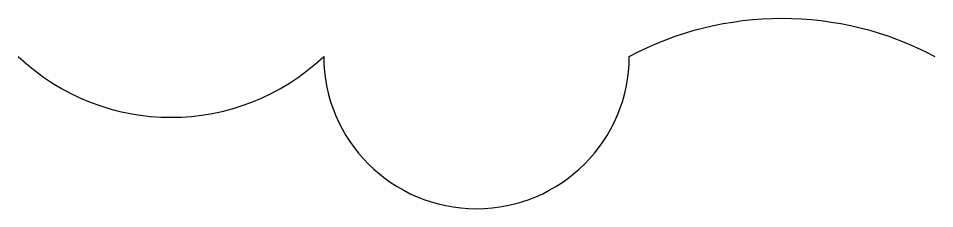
# Model space of a CAD drawing. Extents: x 0 to 30, y -5 to 1.2.
import ezdxf

# ---------------------------------------------------------------- set-up
doc = ezdxf.new("R2010")
doc.units = 0
doc.layers.add('GEN', color=7, linetype='Continuous')

msp = doc.modelspace()

# ---------------------------------------------------------------- linework, layer by layer
at = {"layer": 'GEN'}
msp.add_lwpolyline([(0, 0, 0.4), (10, 0, 1), (20, 0, -0.25), (30, 0)], format="xyb", dxfattribs=at)

doc.saveas('drawing.dxf')
